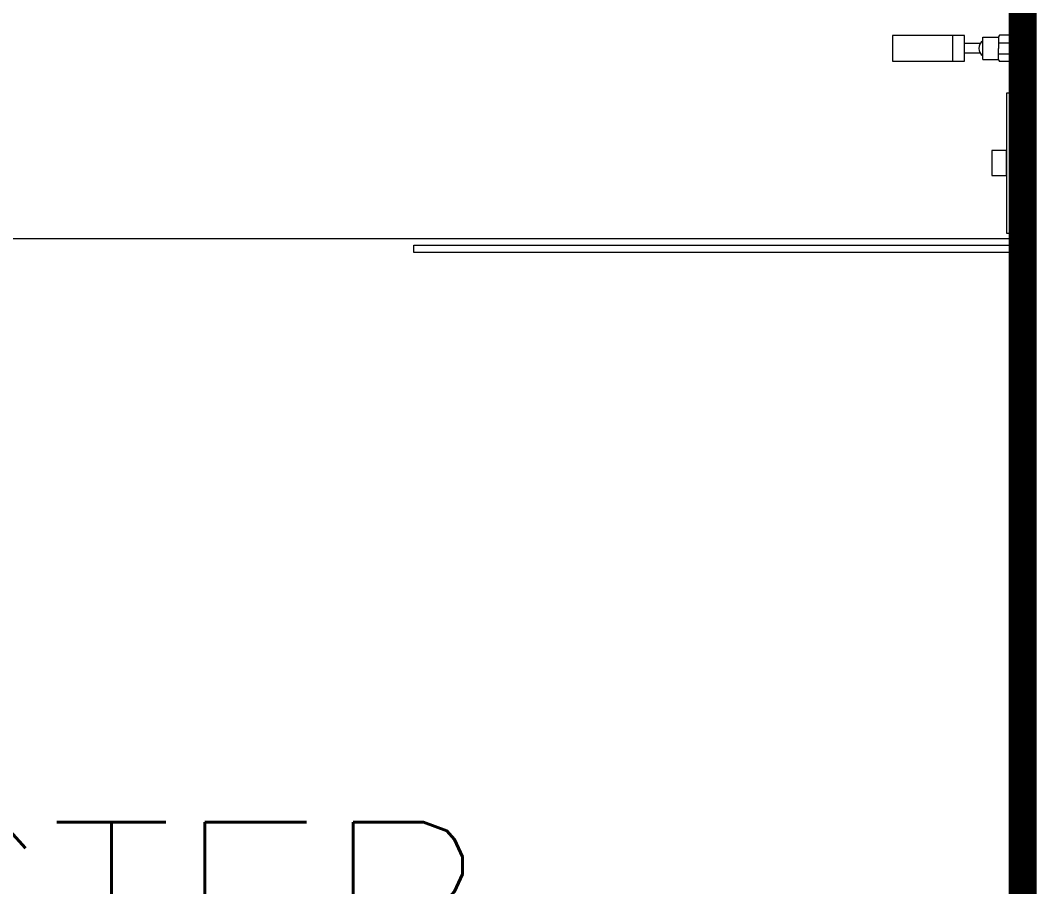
# Model space of a CAD drawing. Header units: metres. Extents: x 14 to 11050, y -346 to 476.
# Drawn here: x 222.838 to 223.927, y -216.195 to -215.267 of the extents above; entities that cross this region are included whole.
import ezdxf

# ---------------------------------------------------------------- set-up
doc = ezdxf.new("R2010")
doc.units = ezdxf.units.M
doc.linetypes.add('0', pattern=[0])
doc.layers.get('0').update_dxf_attribs({"color": 250, "linetype": '0', "lineweight": 20})
for name, color, linetype, lineweight in [('A-WALL', 250, 'Continuous', 20), ('baños', 140, 'Continuous', 0), ('SE-3', 253, 'Continuous', 5), ('textos', 7, 'Continuous', 0)]:
    doc.layers.add(name, color=color, linetype=linetype, lineweight=lineweight)
doc.layers.add('REVESTIMIENTO EXTERIOR', color=7, linetype='Continuous', lineweight=5, true_color=0xffdebd)
doc.styles.get("Standard").update_dxf_attribs({"font": 'arial.ttf', "height": 0.1875})

# ---------------------------------------------------------------- blocks, each defined once
blk = doc.blocks.new('A$C0ed3e1a4')
at = {"layer": 'baños'}
for p, q in [((0.1356, 0.0022), (0.1356, 0.0568)), ((0.1396, 0.059), (0.1368, 0.059)), ((0.1396, 0.059), (0.1396, 0)), ((0.1294, 0.051), (0.1294, 0.0295)), ((0.0645, 0.0432), (0.0645, 0.0157)), ((0.0941, 0.0346), (0.0772, 0.0346)), ((0.0968, 0.0175), (0.0968, 0.0413)), ((0.0968, 0.0413), (0.1137, 0.0413)), ((0.1137, 0.0413), (0.1137, 0.0294)), ((0.1137, 0.0354), (0.1294, 0.0354)), ((0.1294, 0.0435), (0.1148, 0.0435)), ((0.0941, 0.0243), (0.0772, 0.0243)), ((0.1137, 0.0175), (0.1137, 0.0294)), ((0.1137, 0.0235), (0.1294, 0.0235)), ((0.1294, 0.008), (0.1294, 0.0295)), ((0.0968, 0.0175), (0.1137, 0.0175)), ((0.1294, 0.0154), (0.1148, 0.0154)), ((0.1396, 0), (0.1368, 0))]:
    blk.add_line(p, q, dxfattribs=at)
blk.add_lwpolyline([(0.0772, 0.0432), (0, 0.0432), (0, 0.0157), (0.0772, 0.0157)], close=True, dxfattribs=at)
for centre, radius, start, end in [((0.1416, 0.0445), 0.0138, 115.7896, 151.6564), ((0.138, 0.0569), 0.00241, 117.9179, 181.9718), ((0.1027, 0.0294), 0.01, 125.7762, 234.2238), ((0.1193, 0.0397), 0.00586, 140.0793, 164.0924), ((0.1193, 0.0191), 0.00586, 195.9076, 219.9207), ((0.1416, 0.0145), 0.0138, 208.3436, 244.2104), ((0.138, 0.0021), 0.00241, 178.0282, 242.0821)]:
    blk.add_arc(centre, radius, start, end, dxfattribs=at)
blk = doc.blocks.new('PL BASE 2N NASAS 09')
at = {"layer": 'A-WALL'}
blk.add_line((173.9475, -21.6017), (173.9475, -23.8108), dxfattribs=at)
at = {"layer": 'baños'}
blk.add_line((173.9475, -22.6608), (172.0475, -22.6608), dxfattribs=at)
for points in [[(173.9475, -22.5047), (173.9302, -22.5047), (173.9302, -22.6547), (173.9475, -22.6547)], [(173.9302, -22.5663), (173.9144, -22.5663), (173.9144, -22.5931), (173.9302, -22.5931)], [(173.9475, -22.6754), (173.2954, -22.6754), (173.2954, -22.6676), (173.9475, -22.6676)]]:
    blk.add_lwpolyline(points, close=True, dxfattribs=at)
blk.add_blockref('A$C0ed3e1a4', (173.808, -22.4862), dxfattribs=at)
at = {"layer": 'baños', "linetype": 'Continuous', "flags": 8}
for tag, p in [('MODELNUMBER', (167.1329, -5.6306, 0)), ('TRADENAME', (167.1329, -5.6307, 0)), ('PRODUCT', (167.1329, -5.6307, 0)), ('MATERIAL', (167.1329, -5.6307, 0)), ('MODELNUMBER', (168.3076, -5.6306, 0)), ('TRADENAME', (168.3076, -5.6307, 0)), ('PRODUCT', (168.3076, -5.6307, 0)), ('MATERIAL', (168.3076, -5.6307, 0))]:
    blk.add_attdef(tag, p, '', height=0.0000254, rotation=180.0001, dxfattribs=at)
at = {"layer": 'baños', "linetype": 'Continuous'}
for tag, p, rotation in [('MATERIAL', (169.243, -19.7063), 180.0001), ('MATERIAL', (169.9524, -19.7063), 179.9999), ('MODELNUMBER', (169.2428, -19.7065), 180.0001), ('TRADENAME', (169.2428, -19.7064), 180.0001), ('PRODUCT', (169.243, -19.7064), 180.0001), ('MODELNUMBER', (169.9524, -19.7065), 179.9999), ('TRADENAME', (169.9524, -19.7064), 179.9999), ('PRODUCT', (169.9524, -19.7064), 179.9999)]:
    blk.add_attdef(tag, p, '', height=0.0000254, rotation=rotation, dxfattribs=at)
at = {"layer": 'textos', "insert": (172.3863, -24.1309), "char_height": 0.195, "width": 1.854973, "attachment_point": 7}
blk.add_mtext('{\\Fromans|c0;MASTER BATHROOM\\P2}', dxfattribs=at)
blk = doc.blocks.new('PL MUEBLES 2N NASAS 09')
blk.add_blockref('PL BASE 2N NASAS 09', (49.9143, 62.717))

msp = doc.modelspace()

# ---------------------------------------------------------------- linework, layer by layer
at = {"layer": 'REVESTIMIENTO EXTERIOR', "color": 30, "true_color": 0xf8991e, "const_width": 0.03}
msp.add_lwpolyline([(223.9118, -215.5155), (223.9118, -214.4418, 0.414214), (223.8718, -214.4018), (221.9018, -214.4018)], format="xyb", dxfattribs=at)
at = {"layer": 'SE-3', "color": 254, "true_color": 0xd7ebd2, "transparency": 33554687, "const_width": 0.03}
msp.add_lwpolyline([(222.0118, -215.4858), (222.0118, -217.8519), (223.9118, -217.8519), (223.9118, -215.5155)], dxfattribs=at)

# ---------------------------------------------------------------- block references
at = {"layer": 'REVESTIMIENTO EXTERIOR', "color": 30, "true_color": 0xf8991e}
msp.add_blockref('PL MUEBLES 2N NASAS 09', (0.05, -255.5571), dxfattribs=at)

doc.saveas('drawing.dxf')
